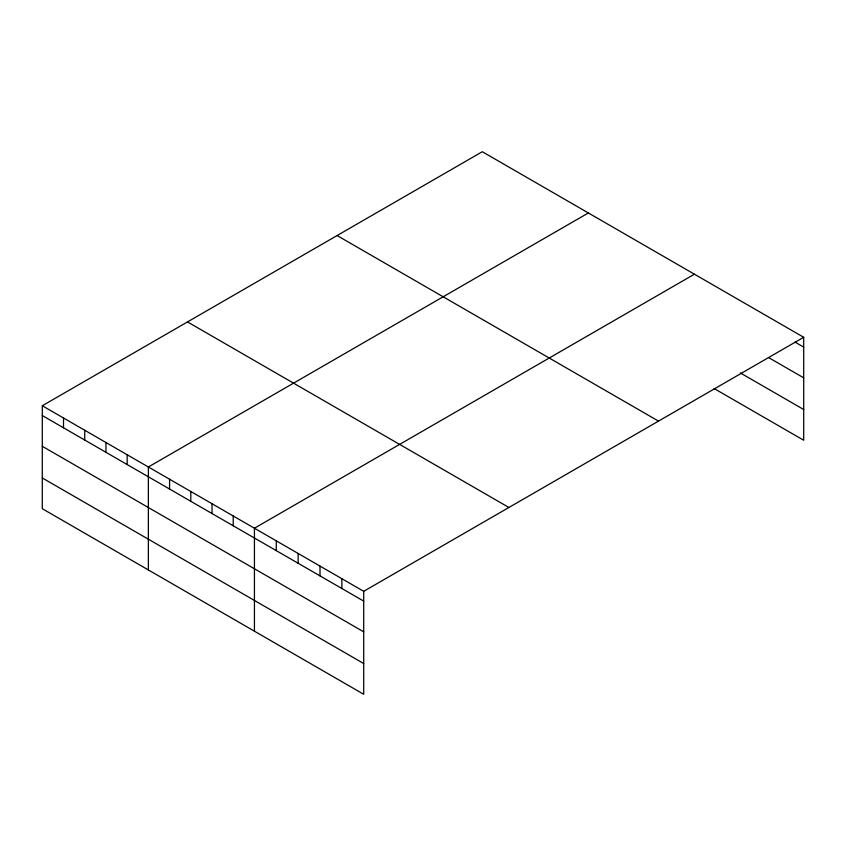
<?xml version="1.0" encoding="UTF-8"?>
<svg xmlns="http://www.w3.org/2000/svg" width="846" height="846" viewBox="0 0 846 846"><rect width="100%" height="100%" fill="white"/><g stroke="black" fill="none" stroke-linecap="round" stroke-linejoin="round"><path stroke-width="1.27" d="M803.7 337.29L482.294 151.72L42.3 405.752L42.3 508.71L363.706 694.28L363.706 591.312L803.7 337.29L803.7 440.248L714.087 388.515M588.351 212.959L148.367 466.981L148.367 569.95M694.418 274.199L254.435 528.221L254.435 631.179M794.954 342.048L803.7 347.093M768.728 357.647L803.7 377.834M740.313 372.917L803.7 409.506M337.089 235.548L658.505 421.118M187.495 321.924L508.911 507.484M42.3 405.752L363.706 591.312M42.3 415.555L363.706 601.115M42.3 446.297L363.706 631.856M42.3 477.969L363.706 663.539M341.858 578.696L341.858 588.499M320 566.08L320 575.883M298.141 553.464L298.141 563.267M276.282 540.837L276.282 550.651M233.221 515.975L233.221 525.778M212.008 503.73L212.008 513.533M190.794 491.484L190.794 501.287M169.581 479.238L169.581 489.041M127.154 454.736L127.154 464.539M105.94 442.49L105.94 452.293M84.727 430.244L84.727 440.047M63.513 417.998L63.513 427.801"/></g></svg>
